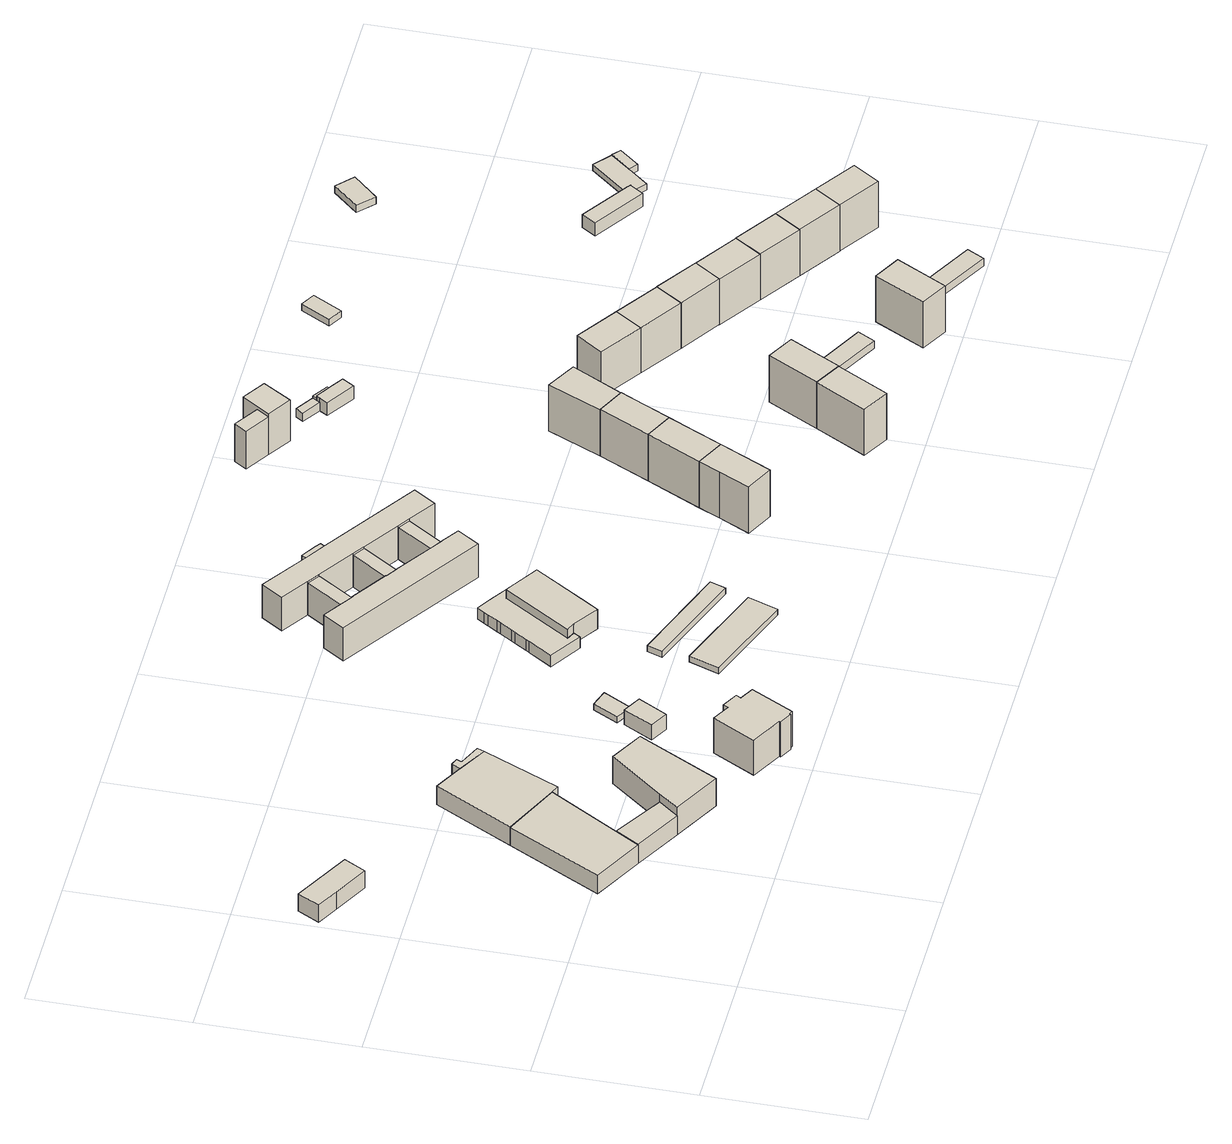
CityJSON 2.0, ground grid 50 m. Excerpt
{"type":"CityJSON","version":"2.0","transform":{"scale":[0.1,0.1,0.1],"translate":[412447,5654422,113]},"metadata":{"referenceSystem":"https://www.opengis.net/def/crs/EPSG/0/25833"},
"CityObjects":{
"building1":{"type":"Building","attributes":{"Dachtyp_tdc":"tdcPolyFlatRoof","Gemeindeschluessel":14612000,"Dachneigung":0,"QualitaetDacherkennung":1,"Geometrietyp2DReferenz":"3000","measuredHeight":6.47,"function":"31001_2000","roofType":"1000"},"geometry":[{"type":"Solid","lod":"1","boundaries":[[[[0,1,2,3,4]],[[5,6,7,8,9]],[[4,6,5,0]],[[3,7,6,4]],[[2,8,7,3]],[[1,9,8,2]],[[0,5,9,1]]]]}]},
"building2":{"type":"Building","attributes":{"Gemeindeschluessel":14612000,"Geometrietyp2DReferenz":"3000","function":"31001_9998","roofType":"9999"},"children":["building2-1","building2-2","building2-3","building2-4"]},
"building2-1":{"type":"BuildingPart","attributes":{"Dachtyp_tdc":"tdcPolyFlatRoof","Dachneigung":0,"QualitaetDacherkennung":87,"Geometrietyp2DReferenz":"3000","measuredHeight":6.93,"roofType":"1000"},"parents":["building2"],"geometry":[{"type":"Solid","lod":"1","boundaries":[[[[10,11,12,13,14]],[[15,16,17,18,19]],[[14,16,15,10]],[[13,17,16,14]],[[12,18,17,13]],[[11,19,18,12]],[[10,15,19,11]]]]}]},
"building2-2":{"type":"BuildingPart","attributes":{"Dachtyp_tdc":"tdcPolyFlatRoof","Dachneigung":0,"QualitaetDacherkennung":28,"Geometrietyp2DReferenz":"3000","measuredHeight":7.01,"roofType":"1000"},"parents":["building2"],"geometry":[{"type":"Solid","lod":"1","boundaries":[[[[20,21,22,23,24,25]],[[26,27,28,29,30,31]],[[25,27,26,20]],[[24,28,27,25]],[[23,29,28,24]],[[22,30,29,23]],[[21,31,30,22]],[[20,26,31,21]]]]}]},
"building2-3":{"type":"BuildingPart","attributes":{"Dachtyp_tdc":"tdcPolyFlatRoof","Dachneigung":0,"QualitaetDacherkennung":79,"Geometrietyp2DReferenz":"3000","measuredHeight":6.95,"roofType":"1000"},"parents":["building2"],"geometry":[{"type":"Solid","lod":"1","boundaries":[[[[32,33,34,22,21,35]],[[17,36,31,30,37,18]],[[35,36,17,32]],[[21,31,36,35]],[[22,30,31,21]],[[34,37,30,22]],[[33,18,37,34]],[[32,17,18,33]]]]}]},
"building2-4":{"type":"BuildingPart","attributes":{"Dachtyp_tdc":"tdcPolyFlatRoof","Dachneigung":0,"QualitaetDacherkennung":78,"Geometrietyp2DReferenz":"3000","measuredHeight":7.07,"roofType":"1000"},"parents":["building2"],"geometry":[{"type":"Solid","lod":"1","boundaries":[[[[38,39,40,41]],[[42,15,19,43]],[[41,15,42,38]],[[40,19,15,41]],[[39,43,19,40]],[[38,42,43,39]]]]}]},
"building3":{"type":"Building","attributes":{"Dachtyp_tdc":"tdcPolyFlatRoof","Gemeindeschluessel":14612000,"Dachneigung":0,"QualitaetDacherkennung":73,"Geometrietyp2DReferenz":"3000","measuredHeight":10.12,"function":"31001_9998","roofType":"1000"},"geometry":[{"type":"Solid","lod":"1","boundaries":[[[[44,45,46,47,48]],[[42,43,49,50,51]],[[48,43,42,44]],[[47,49,43,48]],[[46,50,49,47]],[[45,51,50,46]],[[44,42,51,45]]]]}]},
"building4":{"type":"Building","attributes":{"Dachtyp_tdc":"tdcFreeFormRoof","Gemeindeschluessel":14612000,"Dachneigung":22.59,"QualitaetDacherkennung":89,"Geometrietyp2DReferenz":"3000","measuredHeight":14.85,"function":"31001_9998","roofType":"5000"},"geometry":[{"type":"Solid","lod":"1","boundaries":[[[[52,53,54,55,56,57,58,59,60,61,62,63]],[[64,65,66,67,68,69,70,71,72,73,74,75]],[[63,65,64,52]],[[62,66,65,63]],[[61,67,66,62]],[[60,68,67,61]],[[59,69,68,60]],[[58,70,69,59]],[[57,71,70,58]],[[56,72,71,57]],[[55,73,72,56]],[[54,74,73,55]],[[53,75,74,54]],[[52,64,75,53]]]]}]},
"building5":{"type":"Building","attributes":{"Dachtyp_tdc":"tdcGableRoof","Gemeindeschluessel":14612000,"Dachneigung":27.12,"QualitaetDacherkennung":76,"Geometrietyp2DReferenz":"3000","measuredHeight":6.46,"function":"31001_9998","roofType":"3100"},"geometry":[{"type":"Solid","lod":"1","boundaries":[[[[76,77,78,79]],[[80,81,82,83]],[[79,81,80,76]],[[78,82,81,79]],[[77,83,82,78]],[[76,80,83,77]]]]}]},
"building6":{"type":"Building","attributes":{"Dachtyp_tdc":"tdcPolyFlatRoof","Gemeindeschluessel":14612000,"Dachneigung":3.05,"QualitaetDacherkennung":84,"Geometrietyp2DReferenz":"3000","measuredHeight":2.33,"function":"31001_9998","roofType":"2100"},"geometry":[{"type":"Solid","lod":"1","boundaries":[[[[84,85,86,87]],[[88,89,90,91]],[[87,89,88,84]],[[86,90,89,87]],[[85,91,90,86]],[[84,88,91,85]]]]}]},
"building7":{"type":"Building","attributes":{"Dachtyp_tdc":"tdcPolyFlatRoof","Gemeindeschluessel":14612000,"Dachneigung":0,"QualitaetDacherkennung":93,"Geometrietyp2DReferenz":"3000","measuredHeight":2.27,"function":"31001_2463","roofType":"1000"},"geometry":[{"type":"Solid","lod":"1","boundaries":[[[[92,93,94,95]],[[96,97,98,99]],[[95,97,96,92]],[[94,98,97,95]],[[93,99,98,94]],[[92,96,99,93]]]]}]},
"building8":{"type":"Building","attributes":{"Dachtyp_tdc":"tdcPolyFlatRoof","Gemeindeschluessel":14612000,"Dachneigung":0,"QualitaetDacherkennung":77,"Geometrietyp2DReferenz":"3000","measuredHeight":4.21,"function":"31001_3211","roofType":"1000"},"geometry":[{"type":"Solid","lod":"1","boundaries":[[[[100,101,102,103,104,105,106,107,108,109,110,111,112,113,114,115,116,117]],[[118,119,120,121,122,123,124,125,126,127,128,129,130,131,132,133,134,135]],[[117,119,118,100]],[[116,120,119,117]],[[115,121,120,116]],[[114,122,121,115]],[[113,123,122,114]],[[112,124,123,113]],[[111,125,124,112]],[[110,126,125,111]],[[109,127,126,110]],[[108,128,127,109]],[[107,129,128,108]],[[106,130,129,107]],[[105,131,130,106]],[[104,132,131,105]],[[103,133,132,104]],[[102,134,133,103]],[[101,135,134,102]],[[100,118,135,101]]]]}]},
"building9":{"type":"Building","attributes":{"Dachtyp_tdc":"tdcPolyFlatRoof","Gemeindeschluessel":14612000,"Dachneigung":0,"QualitaetDacherkennung":66,"Geometrietyp2DReferenz":"3000","measuredHeight":2.23,"function":"31001_2463","roofType":"1000"},"geometry":[{"type":"Solid","lod":"1","boundaries":[[[[136,137,138,139]],[[140,141,142,143]],[[139,141,140,136]],[[138,142,141,139]],[[137,143,142,138]],[[136,140,143,137]]]]}]},
"building10":{"type":"Building","attributes":{"Dachtyp_tdc":"tdcPolyFlatRoof","Gemeindeschluessel":14612000,"Dachneigung":2.7,"QualitaetDacherkennung":85,"Geometrietyp2DReferenz":"3000","measuredHeight":7.6,"function":"31001_3211","roofType":"2100"},"geometry":[{"type":"Solid","lod":"1","boundaries":[[[[144,145,146,147,148,149,150,151]],[[152,153,154,155,156,157,158,159]],[[151,153,152,144]],[[150,154,153,151]],[[149,155,154,150]],[[148,156,155,149]],[[147,157,156,148]],[[146,158,157,147]],[[145,159,158,146]],[[144,152,159,145]]]]}]},
"building11":{"type":"Building","attributes":{"name":"BIP-Kreativitätsgrundschule Dresden","Gemeindeschluessel":14612000,"Geometrietyp2DReferenz":"3000","function":"31001_3021","roofType":"9999"},"children":["building11-1","building11-2","building11-3","building11-4","building11-5","building11-6","building11-7"]},
"building11-1":{"type":"BuildingPart","attributes":{"Dachtyp_tdc":"tdcPolyFlatRoof","Dachneigung":2.67,"QualitaetDacherkennung":72,"Geometrietyp2DReferenz":"3000","measuredHeight":12.76,"roofType":"2100"},"parents":["building11"],"geometry":[{"type":"Solid","lod":"1","boundaries":[[[[160,161,162,163,164,165,166,167,168,169,170,171,172,173]],[[174,175,176,177,178,179,180,181,182,183,184,185,186,187]],[[173,175,174,160]],[[172,176,175,173]],[[171,177,176,172]],[[170,178,177,171]],[[169,179,178,170]],[[168,180,179,169]],[[167,181,180,168]],[[166,182,181,167]],[[165,183,182,166]],[[164,184,183,165]],[[163,185,184,164]],[[162,186,185,163]],[[161,187,186,162]],[[160,174,187,161]]]]}]},
"building11-2":{"type":"BuildingPart","attributes":{"Dachtyp_tdc":"tdcPolyFlatRoof","Dachneigung":6.85,"QualitaetDacherkennung":45,"Geometrietyp2DReferenz":"3000","measuredHeight":12.29,"roofType":"2100"},"parents":["building11"],"geometry":[{"type":"Solid","lod":"1","boundaries":[[[[188,189,190,191,192,193]],[[194,195,196,197,198,199]],[[193,195,194,188]],[[192,196,195,193]],[[191,197,196,192]],[[190,198,197,191]],[[189,199,198,190]],[[188,194,199,189]]]]}]},
"building11-3":{"type":"BuildingPart","attributes":{"Dachtyp_tdc":"tdcPolyFlatRoof","Dachneigung":0,"QualitaetDacherkennung":56,"Geometrietyp2DReferenz":"3000","measuredHeight":12.58,"roofType":"1000"},"parents":["building11"],"geometry":[{"type":"Solid","lod":"1","boundaries":[[[[200,201,202,203,204,205,206,207,208,209,210,211,212,213]],[[214,215,216,217,218,219,220,221,222,196,195,223,224,225]],[[213,214,225,200]],[[212,215,214,213]],[[211,216,215,212]],[[210,217,216,211]],[[209,218,217,210]],[[208,219,218,209]],[[207,220,219,208]],[[206,221,220,207]],[[205,222,221,206]],[[204,196,222,205]],[[203,195,196,204]],[[202,223,195,203]],[[201,224,223,202]],[[200,225,224,201]]]]}]},
"building11-4":{"type":"BuildingPart","attributes":{"Dachtyp_tdc":"tdcPolyFlatRoof","Dachneigung":0,"QualitaetDacherkennung":40,"Geometrietyp2DReferenz":"3000","measuredHeight":4.9,"roofType":"1000"},"parents":["building11"],"geometry":[{"type":"Solid","lod":"1","boundaries":[[[[226,227,228,229]],[[230,231,199,198]],[[229,231,230,226]],[[228,199,231,229]],[[227,198,199,228]],[[226,230,198,227]]]]}]},
"building11-5":{"type":"BuildingPart","attributes":{"Dachtyp_tdc":"tdcPolyFlatRoof","Dachneigung":0,"QualitaetDacherkennung":75,"Geometrietyp2DReferenz":"3000","measuredHeight":12.08,"roofType":"1000"},"parents":["building11"],"geometry":[{"type":"Solid","lod":"1","boundaries":[[[[232,233,234,235,236,237,238]],[[178,177,176,217,216,215,179]],[[238,177,178,232]],[[237,176,177,238]],[[236,217,176,237]],[[235,216,217,236]],[[234,215,216,235]],[[233,179,215,234]],[[232,178,179,233]]]]}]},
"building11-6":{"type":"BuildingPart","attributes":{"Dachtyp_tdc":"tdcFreeFormRoof","Dachneigung":10.68,"QualitaetDacherkennung":82,"Geometrietyp2DReferenz":"3000","measuredHeight":12.26,"roofType":"5000"},"parents":["building11"],"geometry":[{"type":"Solid","lod":"1","boundaries":[[[[239,240,241,242,243]],[[214,225,182,181,180]],[[243,214,180,239]],[[242,225,214,243]],[[241,182,225,242]],[[240,181,182,241]],[[239,180,181,240]]]]}]},
"building11-7":{"type":"BuildingPart","attributes":{"Dachtyp_tdc":"tdcPolyFlatRoof","Dachneigung":0,"QualitaetDacherkennung":74,"Geometrietyp2DReferenz":"3000","measuredHeight":12.07,"roofType":"1000"},"parents":["building11"],"geometry":[{"type":"Solid","lod":"1","boundaries":[[[[244,245,246,247,248,249]],[[174,187,220,219,218,175]],[[249,187,174,244]],[[248,220,187,249]],[[247,219,220,248]],[[246,218,219,247]],[[245,175,218,246]],[[244,174,175,245]]]]}]},
"building12":{"type":"Building","attributes":{"Dachtyp_tdc":"tdcFreeFormRoof","Gemeindeschluessel":14612000,"Dachneigung":35.38,"QualitaetDacherkennung":87,"Geometrietyp2DReferenz":"3000","measuredHeight":19.25,"function":"31001_9998","roofType":"5000"},"geometry":[{"type":"Solid","lod":"1","boundaries":[[[[250,251,252,253,254,255]],[[256,257,258,259,260,261]],[[255,257,256,250]],[[254,258,257,255]],[[253,259,258,254]],[[252,260,259,253]],[[251,261,260,252]],[[250,256,261,251]]]]}]},
"building13":{"type":"Building","attributes":{"Dachtyp_tdc":"tdcFreeFormRoof","Gemeindeschluessel":14612000,"Dachneigung":35.66,"QualitaetDacherkennung":89,"Geometrietyp2DReferenz":"3000","measuredHeight":19.23,"function":"31001_9998","roofType":"5000"},"geometry":[{"type":"Solid","lod":"1","boundaries":[[[[262,254,253,263,264,265]],[[266,267,268,269,259,258]],[[265,267,266,262]],[[264,268,267,265]],[[263,269,268,264]],[[253,259,269,263]],[[254,258,259,253]],[[262,266,258,254]]]]}]},
"building14":{"type":"Building","attributes":{"Dachtyp_tdc":"tdcFreeFormRoof","Gemeindeschluessel":14612000,"Dachneigung":35.3,"QualitaetDacherkennung":89,"Geometrietyp2DReferenz":"3000","measuredHeight":19.21,"function":"31001_9998","roofType":"5000"},"geometry":[{"type":"Solid","lod":"1","boundaries":[[[[270,271,262,265,272,273]],[[274,275,276,267,266,277]],[[273,275,274,270]],[[272,276,275,273]],[[265,267,276,272]],[[262,266,267,265]],[[271,277,266,262]],[[270,274,277,271]]]]}]},
"building15":{"type":"Building","attributes":{"Dachtyp_tdc":"tdcGableRoof","Gemeindeschluessel":14612000,"Dachneigung":35.27,"QualitaetDacherkennung":88,"Geometrietyp2DReferenz":"3000","measuredHeight":19.17,"function":"31001_9998","roofType":"3100"},"geometry":[{"type":"Solid","lod":"1","boundaries":[[[[278,279,280,281]],[[282,283,284,285]],[[281,283,282,278]],[[280,284,283,281]],[[279,285,284,280]],[[278,282,285,279]]]]}]},
"building16":{"type":"Building","attributes":{"Dachtyp_tdc":"tdcGableRoof","Gemeindeschluessel":14612000,"Dachneigung":35.41,"QualitaetDacherkennung":81,"Geometrietyp2DReferenz":"3000","measuredHeight":19.19,"function":"31001_9998","roofType":"3100"},"geometry":[{"type":"Solid","lod":"1","boundaries":[[[[286,287,288,289]],[[277,290,291,274]],[[289,290,277,286]],[[288,291,290,289]],[[287,274,291,288]],[[286,277,274,287]]]]}]},
"building17":{"type":"Building","attributes":{"Gemeindeschluessel":14612000,"Geometrietyp2DReferenz":"3000","function":"31001_9998","roofType":"9999"},"children":["building17-1","building17-2"]},
"building17-1":{"type":"BuildingPart","attributes":{"Dachtyp_tdc":"tdcFreeFormRoof","Dachneigung":49.74,"QualitaetDacherkennung":3,"Geometrietyp2DReferenz":"3000","measuredHeight":17.97,"roofType":"5000"},"parents":["building17"],"geometry":[{"type":"Solid","lod":"1","boundaries":[[[[292,293,294,295]],[[296,297,298,299]],[[295,297,296,292]],[[294,298,297,295]],[[293,299,298,294]],[[292,296,299,293]]]]}]},
"building17-2":{"type":"BuildingPart","attributes":{"Dachtyp_tdc":"tdcFreeFormRoof","Dachneigung":58.84,"QualitaetDacherkennung":4,"Geometrietyp2DReferenz":"3000","measuredHeight":16.12,"roofType":"5000"},"parents":["building17"],"geometry":[{"type":"Solid","lod":"1","boundaries":[[[[300,301,302,303]],[[304,299,305,306]],[[303,299,304,300]],[[302,305,299,303]],[[301,306,305,302]],[[300,304,306,301]]]]}]},
"building18":{"type":"Building","attributes":{"Dachtyp_tdc":"tdcGableRoof","Gemeindeschluessel":14612000,"Dachneigung":35.11,"QualitaetDacherkennung":78,"Geometrietyp2DReferenz":"3000","measuredHeight":19.2,"function":"31001_9998","roofType":"3100"},"geometry":[{"type":"Solid","lod":"1","boundaries":[[[[307,308,309,310]],[[285,311,312,282]],[[310,311,285,307]],[[309,312,311,310]],[[308,282,312,309]],[[307,285,282,308]]]]}]},
"building19":{"type":"Building","attributes":{"Gemeindeschluessel":14612000,"Geometrietyp2DReferenz":"3000","function":"31001_9998","roofType":"9999"},"children":["building19-1","building19-2","building19-3"]},
"building19-1":{"type":"BuildingPart","attributes":{"Dachtyp_tdc":"tdcPolyFlatRoof","Dachneigung":49.24,"QualitaetDacherkennung":62,"Geometrietyp2DReferenz":"3000","measuredHeight":4.7,"roofType":"2100"},"parents":["building19"],"geometry":[{"type":"Solid","lod":"1","boundaries":[[[[313,314,315,316]],[[317,318,319,320]],[[316,318,317,313]],[[315,319,318,316]],[[314,320,319,315]],[[313,317,320,314]]]]}]},
"building19-2":{"type":"BuildingPart","attributes":{"Dachtyp_tdc":"tdcGableRoof","Dachneigung":17.37,"QualitaetDacherkennung":73,"Geometrietyp2DReferenz":"3000","measuredHeight":3.4,"roofType":"3100"},"parents":["building19"],"geometry":[{"type":"Solid","lod":"1","boundaries":[[[[321,322,323,324]],[[325,326,327,318]],[[324,326,325,321]],[[323,327,326,324]],[[322,318,327,323]],[[321,325,318,322]]]]}]},
"building19-3":{"type":"BuildingPart","attributes":{"Dachtyp_tdc":"tdcGableRoof","Dachneigung":48.35,"QualitaetDacherkennung":59,"Geometrietyp2DReferenz":"3000","measuredHeight":6.39,"roofType":"3100"},"parents":["building19"],"geometry":[{"type":"Solid","lod":"1","boundaries":[[[[328,329,330,331,332,333]],[[334,325,317,320,335,336]],[[333,325,334,328]],[[332,317,325,333]],[[331,320,317,332]],[[330,335,320,331]],[[329,336,335,330]],[[328,334,336,329]]]]}]},
"building20":{"type":"Building","attributes":{"Dachtyp_tdc":"tdcGableRoof","Gemeindeschluessel":14612000,"Dachneigung":35.62,"QualitaetDacherkennung":72,"Geometrietyp2DReferenz":"3000","measuredHeight":19.14,"function":"31001_9998","roofType":"3100"},"geometry":[{"type":"Solid","lod":"1","boundaries":[[[[337,338,339,340]],[[341,342,343,344]],[[340,342,341,337]],[[339,343,342,340]],[[338,344,343,339]],[[337,341,344,338]]]]}]},
"building21":{"type":"Building","attributes":{"Dachtyp_tdc":"tdcPolyFlatRoof","Gemeindeschluessel":14612000,"Dachneigung":7.56,"QualitaetDacherkennung":66,"Geometrietyp2DReferenz":"3000","measuredHeight":3.18,"function":"31001_2463","roofType":"2100"},"geometry":[{"type":"Solid","lod":"1","boundaries":[[[[345,346,347,348]],[[349,350,351,352]],[[348,350,349,345]],[[347,351,350,348]],[[346,352,351,347]],[[345,349,352,346]]]]}]},
"building22":{"type":"Building","attributes":{"Dachtyp_tdc":"tdcGableRoof","Gemeindeschluessel":14612000,"Dachneigung":35.37,"QualitaetDacherkennung":72,"Geometrietyp2DReferenz":"3000","measuredHeight":19.14,"function":"31001_9998","roofType":"3100"},"geometry":[{"type":"Solid","lod":"1","boundaries":[[[[338,337,353,354]],[[344,355,356,341]],[[354,355,344,338]],[[353,356,355,354]],[[337,341,356,353]],[[338,344,341,337]]]]}]},
"building23":{"type":"Building","attributes":{"Dachtyp_tdc":"tdcGableRoof","Gemeindeschluessel":14612000,"Dachneigung":34.96,"QualitaetDacherkennung":90,"Geometrietyp2DReferenz":"3000","measuredHeight":19.14,"function":"31001_9998","roofType":"3100"},"geometry":[{"type":"Solid","lod":"1","boundaries":[[[[357,358,359,360]],[[361,362,363,364]],[[360,362,361,357]],[[359,363,362,360]],[[358,364,363,359]],[[357,361,364,358]]]]}]},
"building24":{"type":"Building","attributes":{"Dachtyp_tdc":"tdcGableRoof","Gemeindeschluessel":14612000,"Dachneigung":35.56,"QualitaetDacherkennung":73,"Geometrietyp2DReferenz":"3000","measuredHeight":19.14,"function":"31001_9998","roofType":"3100"},"geometry":[{"type":"Solid","lod":"1","boundaries":[[[[365,366,367,368]],[[355,369,370,356]],[[368,369,355,365]],[[367,370,369,368]],[[366,356,370,367]],[[365,355,356,366]]]]}]},
"building25":{"type":"Building","attributes":{"Dachtyp_tdc":"tdcGableRoof","Gemeindeschluessel":14612000,"Dachneigung":35.47,"QualitaetDacherkennung":73,"Geometrietyp2DReferenz":"3000","measuredHeight":19.1,"function":"31001_9998","roofType":"3100"},"geometry":[{"type":"Solid","lod":"1","boundaries":[[[[371,372,373,374]],[[375,376,377,378]],[[374,376,375,371]],[[373,377,376,374]],[[372,378,377,373]],[[371,375,378,372]]]]}]},
"building26":{"type":"Building","attributes":{"Dachtyp_tdc":"tdcPolyFlatRoof","Gemeindeschluessel":14612000,"Dachneigung":0,"QualitaetDacherkennung":69,"Geometrietyp2DReferenz":"3000","measuredHeight":2.64,"function":"31001_9998","roofType":"1000"},"geometry":[{"type":"Solid","lod":"1","boundaries":[[[[379,380,381,382]],[[383,384,385,386]],[[382,384,383,379]],[[381,385,384,382]],[[380,386,385,381]],[[379,383,386,380]]]]}]},
"building27":{"type":"Building","attributes":{"Dachtyp_tdc":"tdcPolyFlatRoof","Gemeindeschluessel":14612000,"Dachneigung":7.19,"QualitaetDacherkennung":81,"Geometrietyp2DReferenz":"3000","measuredHeight":3.28,"function":"31001_2463","roofType":"2100"},"geometry":[{"type":"Solid","lod":"1","boundaries":[[[[387,388,389,390]],[[391,392,393,394]],[[390,392,391,387]],[[389,393,392,390]],[[388,394,393,389]],[[387,391,394,388]]]]}]},
"building28":{"type":"Building","attributes":{"Dachtyp_tdc":"tdcGableRoof","Gemeindeschluessel":14612000,"Dachneigung":35.62,"QualitaetDacherkennung":72,"Geometrietyp2DReferenz":"3000","measuredHeight":19.22,"function":"31001_9998","roofType":"3100"},"geometry":[{"type":"Solid","lod":"1","boundaries":[[[[395,396,397,398]],[[378,399,400,375]],[[398,399,378,395]],[[397,400,399,398]],[[396,375,400,397]],[[395,378,375,396]]]]}]},
"building29":{"type":"Building","attributes":{"Dachtyp_tdc":"tdcGableRoof","Gemeindeschluessel":14612000,"Dachneigung":35.61,"QualitaetDacherkennung":72,"Geometrietyp2DReferenz":"3000","measuredHeight":19.22,"function":"31001_9998","roofType":"3100"},"geometry":[{"type":"Solid","lod":"1","boundaries":[[[[401,402,403,404]],[[399,405,406,400]],[[404,405,399,401]],[[403,406,405,404]],[[402,400,406,403]],[[401,399,400,402]]]]}]},
"building30":{"type":"Building","attributes":{"Dachtyp_tdc":"tdcGableRoof","Gemeindeschluessel":14612000,"Dachneigung":35.7,"QualitaetDacherkennung":68,"Geometrietyp2DReferenz":"3000","measuredHeight":19.18,"function":"31001_9998","roofType":"3100"},"geometry":[{"type":"Solid","lod":"1","boundaries":[[[[404,403,407,408]],[[409,410,411,412]],[[408,410,409,404]],[[407,411,410,408]],[[403,412,411,407]],[[404,409,412,403]]]]}]},
"building31":{"type":"Building","attributes":{"Gemeindeschluessel":14612000,"Geometrietyp2DReferenz":"3000","function":"31001_9998","roofType":"9999"},"children":["building31-1","building31-2","building31-3"]},
"building31-1":{"type":"BuildingPart","attributes":{"Dachtyp_tdc":"tdcPolyFlatRoof","Dachneigung":7.94,"QualitaetDacherkennung":42,"Geometrietyp2DReferenz":"3000","measuredHeight":3,"roofType":"2100"},"parents":["building31"],"geometry":[{"type":"Solid","lod":"1","boundaries":[[[[413,414,415,416]],[[417,418,419,420]],[[416,418,417,413]],[[415,419,418,416]],[[414,420,419,415]],[[413,417,420,414]]]]}]},
"building31-2":{"type":"BuildingPart","attributes":{"Dachtyp_tdc":"tdcHipRoof","Dachneigung":55.64,"QualitaetDacherkennung":62,"Geometrietyp2DReferenz":"3000","measuredHeight":7.05,"roofType":"3200"},"parents":["building31"],"geometry":[{"type":"Solid","lod":"1","boundaries":[[[[421,422,423,424,425,426,427]],[[428,429,430,431,432,433,434]],[[427,429,428,421]],[[426,430,429,427]],[[425,431,430,426]],[[424,432,431,425]],[[423,433,432,424]],[[422,434,433,423]],[[421,428,434,422]]]]}]},
"building31-3":{"type":"BuildingPart","attributes":{"Dachtyp_tdc":"tdcGableRoof","Dachneigung":10.25,"QualitaetDacherkennung":18,"Geometrietyp2DReferenz":"3000","measuredHeight":3.33,"roofType":"3100"},"parents":["building31"],"geometry":[{"type":"Solid","lod":"1","boundaries":[[[[435,436,437,438,439,440,441]],[[433,442,420,419,443,428,434]],[[441,442,433,435]],[[440,420,442,441]],[[439,419,420,440]],[[438,443,419,439]],[[437,428,443,438]],[[436,434,428,437]],[[435,433,434,436]]]]}]},
"building32":{"type":"Building","attributes":{"Dachtyp_tdc":"tdcGableRoof","Gemeindeschluessel":14612000,"Dachneigung":15.15,"QualitaetDacherkennung":54,"Geometrietyp2DReferenz":"3000","measuredHeight":3.1,"function":"31001_9998","roofType":"3100"},"geometry":[{"type":"Solid","lod":"1","boundaries":[[[[444,445,446,447]],[[448,449,450,451]],[[447,449,448,444]],[[446,450,449,447]],[[445,451,450,446]],[[444,448,451,445]]]]}]}
},
"vertices":[
[223,1213,87],[43,1310,87],[6,1242,87],[76,1204,87],[186,1145,87],[223,1213,22],[186,1145,22],[76,1204,22],[6,1242,22],[43,1310,22],
[458,396,98],[504,472,98],[637,691,98],[456,774,98],[299,481,98],[458,396,29],[299,481,29],[456,774,29],[637,691,29],[504,472,29],
[697,1001,99],[682,973,99],[773,923,99],[782,945,99],[712,976,99],[719,992,99],[697,1001,29],[719,992,29],[712,976,29],[782,945,29],[773,923,29],[682,973,29],
[456,774,99],[637,691,99],[663,680,99],[590,1022,99],[590,1022,29],[663,680,29],
[609,314,100],[659,377,100],[504,472,100],[458,396,100],[609,314,29],[659,377,29],
[609,314,131],[761,233,131],[899,489,131],[793,546,131],[659,377,131],[793,546,29],[899,489,29],[761,233,29],
[1051,80,166],[1063,74,166],[1135,209,166],[1091,233,166],[1100,249,166],[1049,276,166],[1041,260,166],[986,290,166],[913,155,166],[1012,102,166],[1010,97,166],[1049,76,166],[1051,80,34],[1049,76,34],[1010,97,34],[1012,102,34],[913,155,34],[986,290,34],[1041,260,34],[1049,276,34],[1100,249,34],[1091,233,34],[1135,209,34],[1063,74,34],
[1018,481,78],[1074,450,78],[1125,542,78],[1068,573,78],[1018,481,22],[1068,573,22],[1125,542,22],[1074,450,22],
[1123,567,43],[1172,656,43],[1115,674,43],[1073,596,43],[1123,567,21],[1073,596,21],[1115,674,21],[1172,656,21],
[1345,355,49],[1641,247,49],[1675,342,49],[1380,450,49],[1345,355,27],[1380,450,27],[1675,342,27],[1641,247,27],
[1358,805,69],[1495,1018,69],[1522,1001,69],[1537,1025,69],[1494,1053,69],[1464,1072,69],[1435,1090,69],[1419,1066,69],[1411,1053,69],[1391,1022,69],[1383,1010,69],[1359,972,69],[1351,960,69],[1327,922,69],[1319,911,69],[1271,836,69],[1371,772,69],[1384,793,69],[1358,805,27],[1384,793,27],[1371,772,27],[1271,836,27],[1319,911,27],[1327,922,27],[1351,960,27],[1359,972,27],[1383,1010,27],[1391,1022,27],[1411,1053,27],[1419,1066,27],[1435,1090,27],[1464,1072,27],[1494,1053,27],[1537,1025,27],[1522,1001,27],[1495,1018,27],
[1383,531,48],[1703,415,48],[1720,464,48],[1400,579,48],[1383,531,26],[1400,579,26],[1720,464,26],[1703,415,26],
[1487,777,103],[1600,951,103],[1522,1001,103],[1495,1018,103],[1358,805,103],[1384,793,103],[1464,741,103],[1480,766,103],[1487,777,30],[1480,766,30],[1464,741,30],[1384,793,30],[1358,805,30],[1495,1018,30],[1522,1001,30],[1600,951,30],
[1324,1435,138],[1286,1460,138],[1227,1499,138],[1182,1431,138],[1635,1132,138],[1681,1202,138],[1625,1239,138],[1625,1238,138],[1589,1262,138],[1474,1338,138],[1474,1337,138],[1437,1361,138],[1438,1362,138],[1325,1436,138],[1324,1435,13],[1325,1436,13],[1438,1362,13],[1437,1361,13],[1474,1337,13],[1474,1338,13],[1589,1262,13],[1625,1238,13],[1625,1239,13],[1681,1202,13],[1635,1132,13],[1182,1431,13],[1227,1499,13],[1286,1460,13],
[1543,1579,134],[1526,1591,134],[1493,1612,134],[1479,1621,134],[1468,1604,134],[1532,1563,134],[1543,1579,13],[1532,1563,13],[1468,1604,13],[1479,1621,13],[1493,1612,13],[1526,1591,13],
[1700,1352,139],[1786,1295,139],[1832,1365,139],[1532,1563,139],[1468,1604,139],[1321,1702,139],[1276,1634,139],[1363,1577,139],[1401,1552,139],[1400,1551,139],[1513,1476,139],[1550,1452,139],[1549,1451,139],[1664,1376,139],[1664,1376,13],[1549,1451,13],[1550,1452,13],[1513,1476,13],[1400,1551,13],[1401,1552,13],[1363,1577,13],[1276,1634,13],[1321,1702,13],[1832,1365,13],[1786,1295,13],[1700,1352,13],
[1504,1629,62],[1493,1612,62],[1526,1591,62],[1537,1607,62],[1504,1629,13],[1537,1607,13],
[1474,1337,134],[1474,1338,134],[1549,1451,134],[1550,1452,134],[1513,1476,134],[1438,1362,134],[1437,1361,134],
[1589,1262,133],[1625,1238,133],[1625,1239,133],[1700,1352,133],[1664,1376,133],
[1324,1435,133],[1325,1436,133],[1400,1551,133],[1401,1552,133],[1363,1577,133],[1286,1460,133],
[1983,408,202],[2070,365,202],[2115,455,202],[2152,529,202],[2064,573,202],[2031,505,202],[1983,408,27],[2031,505,27],[2064,573,27],[2152,529,27],[2115,455,27],[2070,365,27],
[2150,744,202],[2188,603,202],[2196,619,202],[2237,701,202],[2150,744,27],[2237,701,27],[2196,619,27],[2188,603,27],
[2317,861,202],[2229,904,202],[2272,770,202],[2280,786,202],[2317,861,27],[2280,786,27],[2272,770,27],[2229,904,27],
[2563,271,208],[2478,318,208],[2390,157,208],[2474,110,208],[2563,271,34],[2474,110,34],[2390,157,34],[2478,318,34],
[2229,904,200],[2317,861,200],[2403,1022,200],[2307,1074,200],[2307,1074,27],[2403,1022,27],
[2107,1934,162],[2049,1845,162],[2122,1798,162],[2179,1888,162],[2107,1934,8],[2179,1888,8],[2122,1798,8],[2049,1845,8],
[2075,1885,150],[1997,1935,150],[1971,1895,150],[2049,1845,150],[2075,1885,8],[1971,1895,8],[1997,1935,8],
[2478,318,209],[2563,271,209],[2650,432,209],[2565,478,209],[2565,478,34],[2650,432,34],
[2276,1754,52],[2326,1723,52],[2333,1735,52],[2284,1767,52],[2276,1754,13],[2284,1767,13],[2333,1735,13],[2326,1723,13],
[2268,1743,44],[2284,1767,44],[2226,1804,44],[2210,1780,44],[2268,1743,13],[2210,1780,13],[2226,1804,13],
[2252,1717,61],[2342,1659,61],[2366,1697,61],[2326,1723,61],[2276,1754,61],[2268,1743,61],[2252,1717,13],[2366,1697,13],[2342,1659,13],
[2619,871,198],[2675,955,198],[2545,1042,198],[2489,958,198],[2619,871,27],[2489,958,27],[2545,1042,27],[2675,955,27],
[2706,323,60],[2870,235,60],[2899,288,60],[2734,376,60],[2706,323,32],[2734,376,32],[2899,288,32],[2870,235,32],
[2753,781,198],[2809,865,198],[2809,865,27],[2753,781,27],
[2897,95,209],[2982,49,209],[3068,209,209],[2983,255,209],[2897,95,36],[2983,255,36],[3068,209,36],[2982,49,36],
[2809,865,199],[2753,781,199],[2882,696,199],[2938,779,199],[2938,779,27],[2882,696,27],
[3017,606,198],[3073,690,198],[2938,779,198],[2882,696,198],[3017,606,26],[2882,696,26],[2938,779,26],[3073,690,26],
[2645,1799,40],[2690,1774,40],[2741,1867,40],[2696,1892,40],[2645,1799,14],[2696,1892,14],[2741,1867,14],[2690,1774,14],
[3327,60,63],[3167,147,63],[3137,94,63],[3298,6,63],[3327,60,34],[3298,6,34],[3137,94,34],[3167,147,34],
[3073,690,199],[3017,606,199],[3149,518,199],[3205,602,199],[3205,602,26],[3149,518,26],
[3205,602,200],[3149,518,200],[3282,429,200],[3338,513,200],[3338,513,26],[3282,429,26],
[3410,343,200],[3466,427,200],[3338,513,27],[3466,427,27],[3410,343,27],[3282,429,27],
[3571,1142,41],[3546,1163,41],[3495,1100,41],[3519,1080,41],[3571,1142,16],[3519,1080,16],[3495,1100,16],[3546,1163,16],
[3396,1074,65],[3388,1079,65],[3388,1080,65],[3236,1181,65],[3207,1137,65],[3367,1031,65],[3395,1073,65],[3396,1074,16],[3395,1073,16],[3367,1031,16],[3207,1137,16],[3236,1181,16],[3388,1080,16],[3388,1079,16],
[3388,1080,39],[3388,1079,39],[3396,1074,39],[3441,1036,39],[3495,1100,39],[3546,1163,39],[3493,1207,39],[3493,1207,16],[3441,1036,16],
[3286,1866,41],[3234,1914,41],[3161,1835,41],[3212,1787,41],[3286,1866,15],[3212,1787,15],[3161,1835,15],[3234,1914,15]
]}
